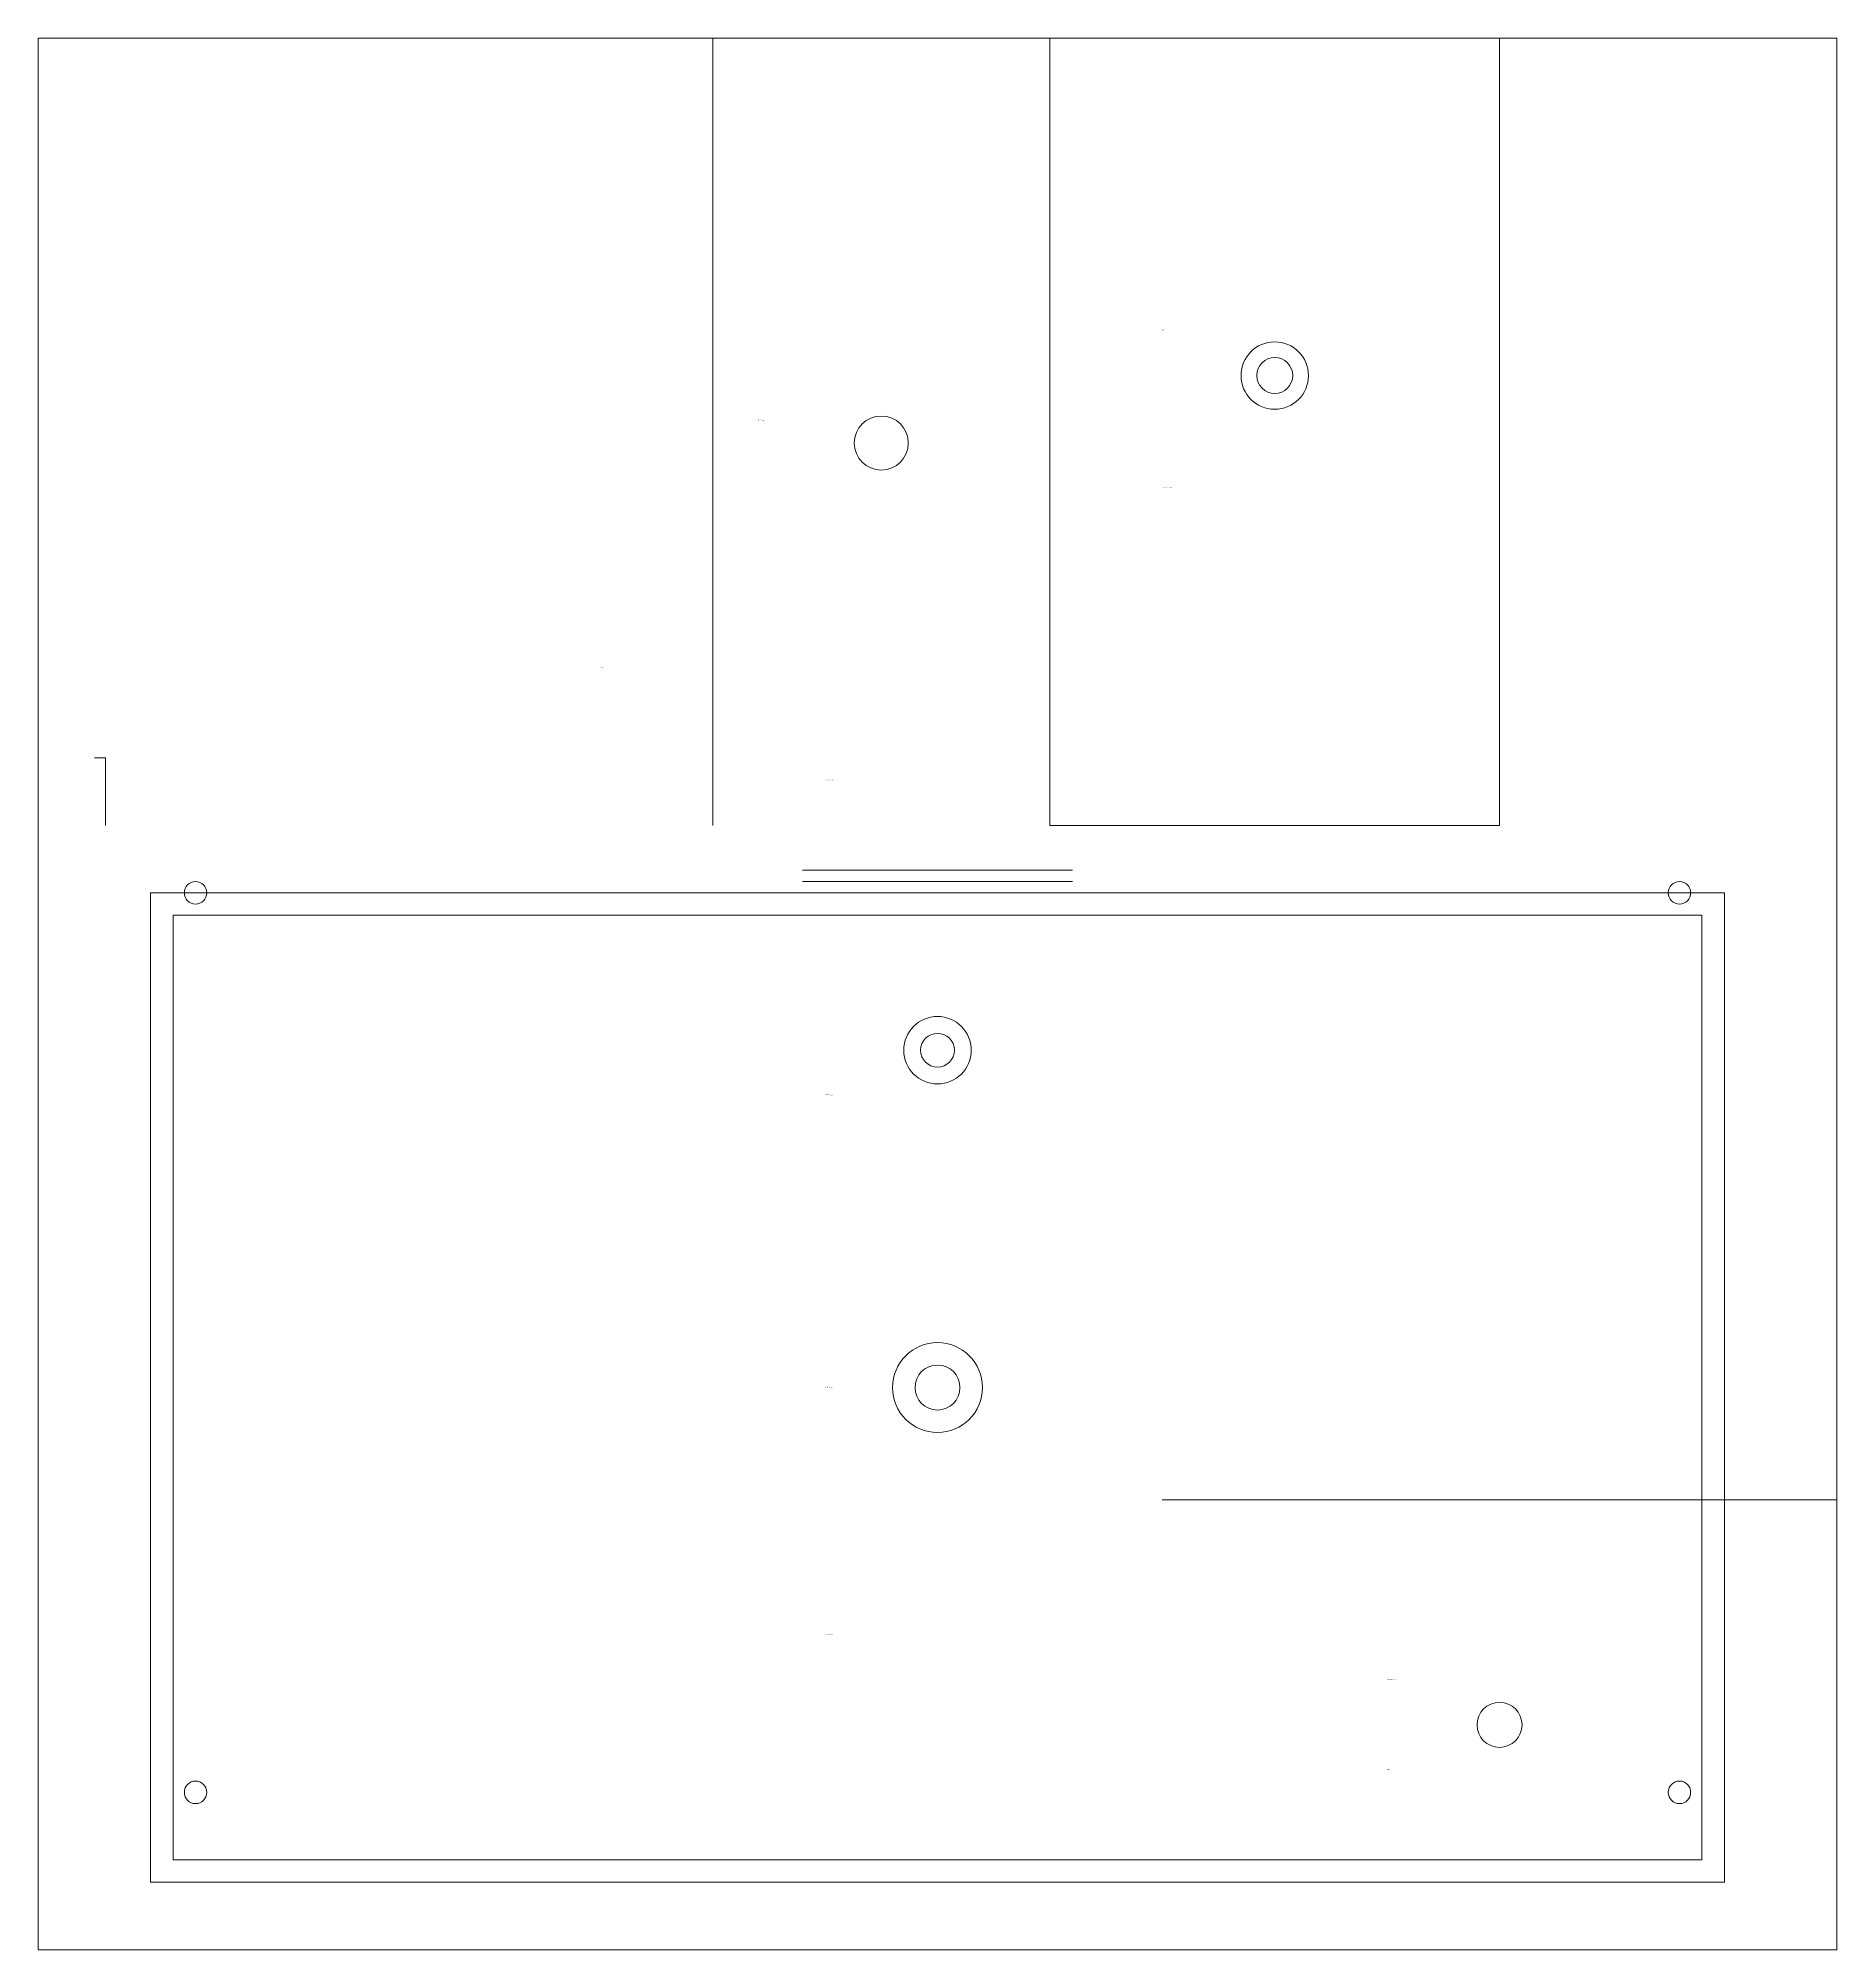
# Model space of a CAD drawing. Extents: x 0 to 8000, y 0 to 8500.
import ezdxf

# ---------------------------------------------------------------- set-up
doc = ezdxf.new("R2010")
doc.units = 0
for name, color, linetype, lineweight in [('A-AC', 4, 'CONTINUOUS', 13), ('A-CEIL', 7, 'CONTINUOUS', 13), ('A-CEIL-D', 2, 'Continuous', 9), ('A-DIM', 3, 'CONTINUOUS', 13), ('A-LITE', 6, 'CONTINUOUS', 13), ('A-TEXT', 7, 'CONTINUOUS', 13)]:
    doc.layers.add(name, color=color, linetype=linetype, lineweight=lineweight)

msp = doc.modelspace()

# ---------------------------------------------------------------- linework, layer by layer
at = {"layer": 'A-AC'}
for p, q in [((3400, 4800), (4600, 4800)), ((3400, 4800), (4600, 4800)), ((3400, 4800), (4600, 4800)), ((3400, 4750), (4600, 4750))]:
    msp.add_line(p, q, dxfattribs=at)
at = {"layer": 'A-CEIL'}
for p, q in [((8000, 8500), (0, 8500)), ((0, 8500), (0, 0)), ((3000, 5000), (3000, 8500)), ((3000, 8500), (4500, 8500)), ((6500, 8500), (4500, 8500)), ((4500, 8500), (4500, 5000)), ((6500, 5000), (6500, 8500)), ((8000, 0), (8000, 8500)), ((4500, 5000), (6500, 5000)), ((7500, 4700), (500, 4700)), ((500, 4700), (500, 300)), ((7500, 300), (7500, 4700)), ((8000, 2000), (5000, 2000)), ((8000, 0), (8000, 2000)), ((500, 300), (7500, 300)), ((0, 0), (8000, 0)), ((5000, 0), (8000, 0))]:
    msp.add_line(p, q, dxfattribs=at)
at = {"layer": 'A-CEIL-D'}
for p, q in [((7400, 4600), (600, 4600)), ((600, 4600), (600, 400)), ((7400, 400), (7400, 4600)), ((600, 400), (7400, 400))]:
    msp.add_line(p, q, dxfattribs=at)
at = {"layer": 'A-DIM'}
for p, q in [((300, 5300), (250, 5300)), ((300, 5000), (300, 5300))]:
    msp.add_line(p, q, dxfattribs=at)
at = {"layer": 'A-LITE'}
for centre, radius in [((5500, 7000), 150), ((5500, 7000), 80), ((3750, 6700), 120), ((700, 4700), 50), ((7300, 4700), 50), ((4000, 4000), 150), ((4000, 4000), 75), ((4000, 2500), 200), ((4000, 2500), 100), ((6500, 1000), 100), ((700, 700), 50), ((7300, 700), 50)]:
    msp.add_circle(centre, radius, dxfattribs=at)

# ---------------------------------------------------------------- texts
at = {"layer": 'A-TEXT'}
for s, p in [('浴霸', (5000, 7200)), ('吸顶灯 CL=2850', (3200, 6800)), ('防水石膏板 CL=2800', (5000, 6500)), ('阳角线', (2500, 5700)), ('石膏板平顶 CL=2850', (3500, 5200)), ('餐厅吊灯 CL=2500', (3500, 3800)), ('LED主灯 CL=2850', (3500, 2500)), ('跌级吊顶 CL=2700', (3500, 1400)), ('铝扣板吊顶 CL=2600', (6000, 1200)), ('吸顶灯', (6000, 800))]:
    msp.add_text(s, height=3, dxfattribs=at).set_placement(p)

doc.saveas('drawing.dxf')
